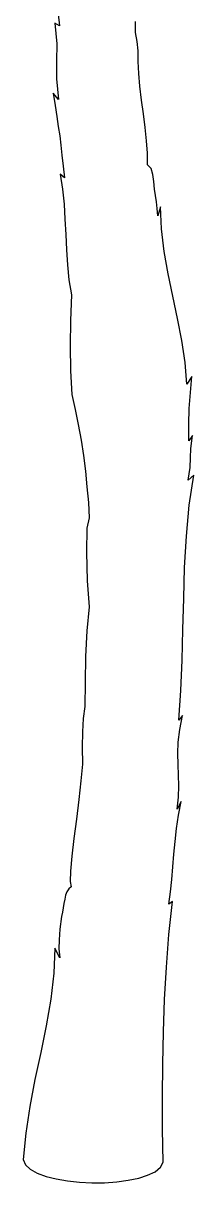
# Model space of a CAD drawing. Extents: x -508 to -51, y 189 to 941.
# Drawn here: x -368.2 to -319.4, y 189.2 to 522.1 of the extents above; entities that cross this region are included whole.
import ezdxf

# ---------------------------------------------------------------- set-up
doc = ezdxf.new("R2010")
doc.units = 0
doc.layers.get('0').update_dxf_attribs({"linetype": 'CONTINUOUS'})

msp = doc.modelspace()

# ---------------------------------------------------------------- linework, layer by layer
at = {"color": 0, "linetype": 'CONTINUOUS'}
msp.add_lwpolyline([(-358.73, 528.99), (-357.86, 521.35), (-359.13, 522.15), (-358.57, 516.18), (-358.65, 511.17), (-358.73, 506.15), (-358.1, 500.19), (-359.69, 502.02), (-359.05, 498.52), (-358.57, 495.33), (-358.18, 492.47), (-357.78, 489.77), (-357.46, 487.06), (-357.14, 484.2), (-356.82, 481.09), (-356.43, 477.67), (-357.62, 478.79), (-356.98, 474.49), (-356.5, 470.12), (-356.27, 465.82), (-356.03, 461.45), (-355.87, 457.07), (-355.55, 452.77), (-355.15, 448.4), (-354.44, 444.1), (-354.68, 436.78), (-354.75, 429.46), (-354.68, 422.3), (-354.28, 415.54), (-353.32, 411.24), (-352.45, 406.87), (-351.65, 402.41), (-350.93, 397.96), (-350.38, 393.5), (-349.98, 388.97), (-349.58, 384.51), (-349.34, 380.06), (-349.98, 377.11), (-350.14, 370.27), (-349.9, 362), (-349.34, 354.52), (-350.06, 347.68), (-350.38, 340.28), (-350.46, 332.8), (-350.62, 325.96), (-351.02, 322.54), (-351.25, 318.64), (-351.33, 314.26), (-351.25, 309.41), (-351.73, 304.64), (-352.29, 299.23), (-353, 293.58), (-353.72, 288.01), (-354.28, 283), (-354.68, 278.7), (-354.75, 275.68), (-354.52, 274.17), (-355.15, 273.61), (-355.71, 272.73), (-356.11, 271.78), (-356.34, 270.67), (-356.58, 269.39), (-356.82, 268.12), (-356.98, 266.85), (-357.22, 265.65), (-357.7, 261.99), (-357.94, 258.97), (-358.02, 256.35), (-357.78, 253.8), (-359.13, 256.58), (-359.45, 249.35), (-360.32, 241.95), (-361.68, 234.31), (-363.19, 226.59), (-364.86, 218.88), (-366.29, 211.08), (-367.48, 203.44), (-368.2, 195.88), (-367.56, 194.37), (-366.21, 193.1), (-364.22, 191.98), (-361.68, 191.03), (-358.81, 190.31), (-355.55, 189.76), (-352.13, 189.36), (-348.55, 189.2), (-344.97, 189.2), (-341.47, 189.44), (-338.21, 189.92), (-335.18, 190.55), (-332.64, 191.35), (-330.49, 192.38), (-328.98, 193.66), (-328.18, 195.17), (-328.34, 204.63), (-328.34, 214.02), (-328.26, 223.25), (-328.1, 232.56), (-327.78, 241.87), (-327.23, 251.1), (-326.51, 260.48), (-325.48, 269.95), (-326.59, 269.16), (-326.11, 272.73), (-325.71, 276.32), (-325.4, 279.89), (-325.16, 283.55), (-324.76, 287.21), (-324.36, 290.95), (-323.81, 294.77), (-323.01, 298.67), (-324.21, 296.44), (-323.81, 299.94), (-323.73, 303.13), (-323.81, 306.23), (-323.89, 309.33), (-323.96, 312.43), (-323.89, 315.7), (-323.41, 319.36), (-322.61, 323.33), (-323.73, 321.98), (-323.09, 330.49), (-322.77, 339.24), (-322.53, 348.08), (-322.3, 356.99), (-322.05, 365.89), (-321.5, 374.81), (-320.71, 383.72), (-319.43, 392.39), (-321.02, 390.88), (-320.46, 394.54), (-320.39, 397.32), (-320.3, 400.03), (-319.75, 403.77), (-320.86, 402.25), (-320.86, 406.95), (-320.71, 411.48), (-320.39, 416.1), (-319.99, 420.71), (-321.42, 418.48), (-321.9, 424.69), (-322.85, 430.97), (-324.12, 437.34), (-325.4, 443.7), (-326.75, 450.15), (-327.86, 456.59), (-328.66, 463.04), (-328.98, 469.4), (-329.69, 466.77), (-329.93, 468.92), (-330.09, 470.83), (-330.33, 472.66), (-330.65, 474.49), (-330.81, 476.64), (-331.13, 478.71), (-331.6, 480.38), (-332.64, 481.49), (-332.64, 484.75), (-332.96, 488.33), (-333.35, 492.15), (-333.83, 496.05), (-334.39, 500.03), (-334.87, 504.01), (-335.18, 507.67), (-335.34, 511.09), (-335.34, 514.19), (-335.66, 516.82), (-336.06, 519.44), (-336.06, 522.55)], dxfattribs=at)

doc.saveas('drawing.dxf')
